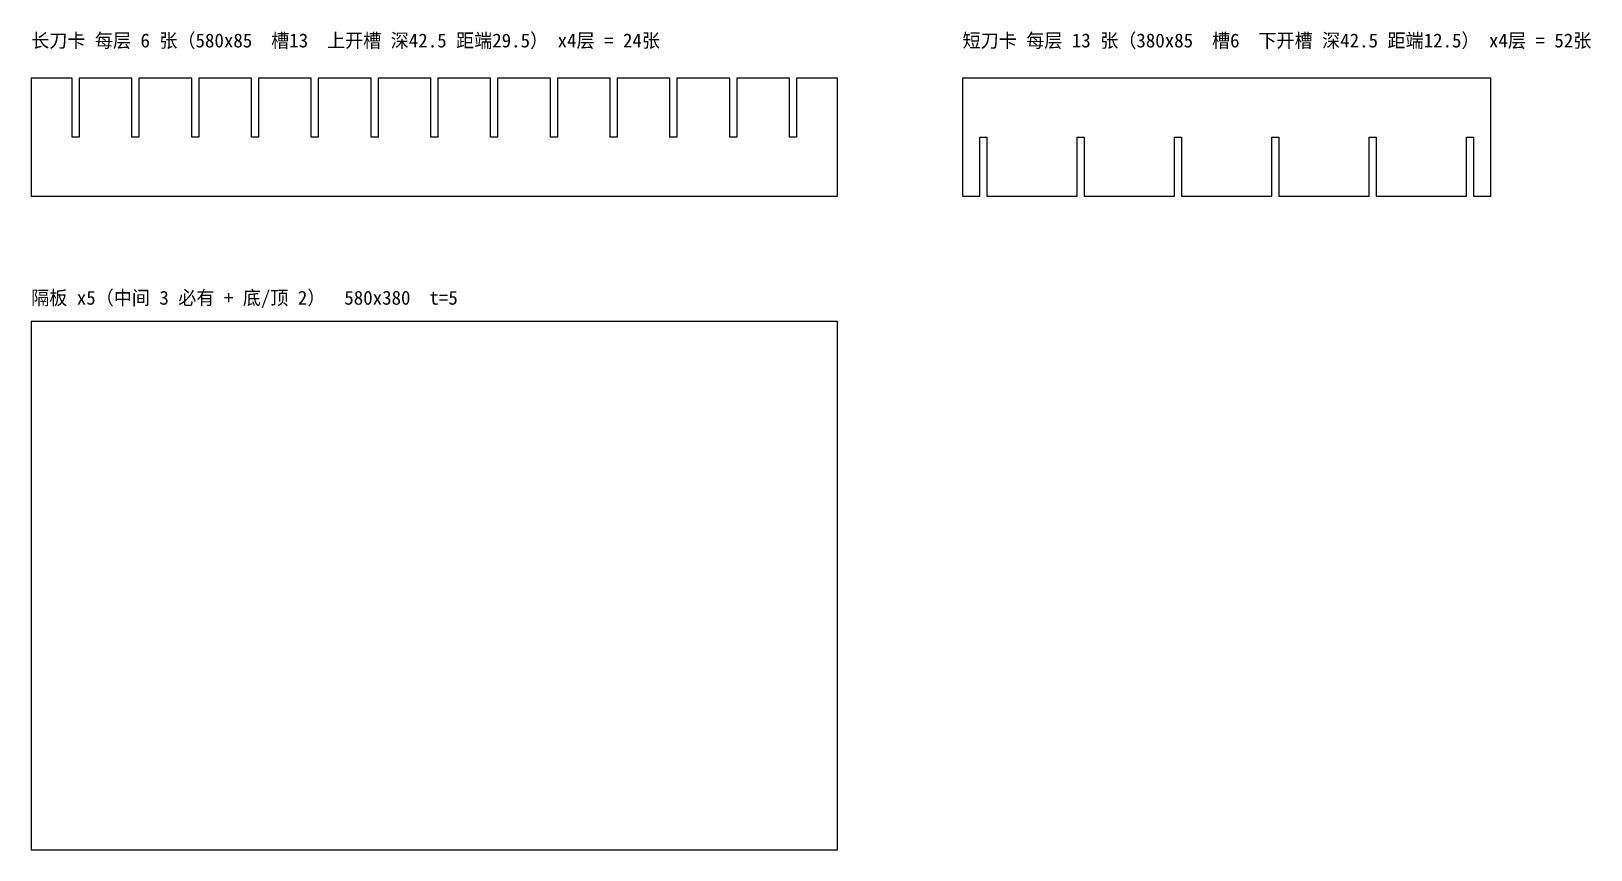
# Model space of a CAD drawing. Header units: metres. Extents: x 0 to 1122, y -470 to 119.
import ezdxf

# ---------------------------------------------------------------- set-up
doc = ezdxf.new("R2010")
doc.units = ezdxf.units.M
doc.layers.add('CUT', color=7, linetype='Continuous')
doc.layers.add('NOTES', color=8, linetype='Continuous')

msp = doc.modelspace()

# ---------------------------------------------------------------- linework, layer by layer
at = {"layer": 'CUT'}
for points in [[(0, 0), (580, 0), (580, 85), (550.5, 85), (550.5, 42.5), (545.5, 42.5), (545.5, 85), (507.5, 85), (507.5, 42.5), (502.5, 42.5), (502.5, 85), (464.5, 85), (464.5, 42.5), (459.5, 42.5), (459.5, 85), (421.5, 85), (421.5, 42.5), (416.5, 42.5), (416.5, 85), (378.5, 85), (378.5, 42.5), (373.5, 42.5), (373.5, 85), (335.5, 85), (335.5, 42.5), (330.5, 42.5), (330.5, 85), (292.5, 85), (292.5, 42.5), (287.5, 42.5), (287.5, 85), (249.5, 85), (249.5, 42.5), (244.5, 42.5), (244.5, 85), (206.5, 85), (206.5, 42.5), (201.5, 42.5), (201.5, 85), (163.5, 85), (163.5, 42.5), (158.5, 42.5), (158.5, 85), (120.5, 85), (120.5, 42.5), (115.5, 42.5), (115.5, 85), (77.5, 85), (77.5, 42.5), (72.5, 42.5), (72.5, 85), (34.5, 85), (34.5, 42.5), (29.5, 42.5), (29.5, 85), (0, 85)], [(670, 0), (682.5, 0), (682.5, 42.5), (687.5, 42.5), (687.5, 0), (752.5, 0), (752.5, 42.5), (757.5, 42.5), (757.5, 0), (822.5, 0), (822.5, 42.5), (827.5, 42.5), (827.5, 0), (892.5, 0), (892.5, 42.5), (897.5, 42.5), (897.5, 0), (962.5, 0), (962.5, 42.5), (967.5, 42.5), (967.5, 0), (1032.5, 0), (1032.5, 42.5), (1037.5, 42.5), (1037.5, 0), (1050, 0), (1050, 85), (670, 85)], [(0, -470), (580, -470), (580, -90), (0, -90)]]:
    msp.add_lwpolyline(points, close=True, dxfattribs=at)

# ---------------------------------------------------------------- texts
at = {"layer": 'NOTES'}
for s, p in [('长刀卡 每层 6 张（580x85  槽13  上开槽 深42.5 距端29.5） x4层 = 24张', (0, 107)), ('短刀卡 每层 13 张（380x85  槽6  下开槽 深42.5 距端12.5） x4层 = 52张', (670, 107)), ('隔板 x5（中间 3 必有 + 底/顶 2）  580x380  t=5', (0, -78))]:
    msp.add_text(s, height=10, dxfattribs=at).set_placement(p)

doc.saveas('drawing.dxf')
